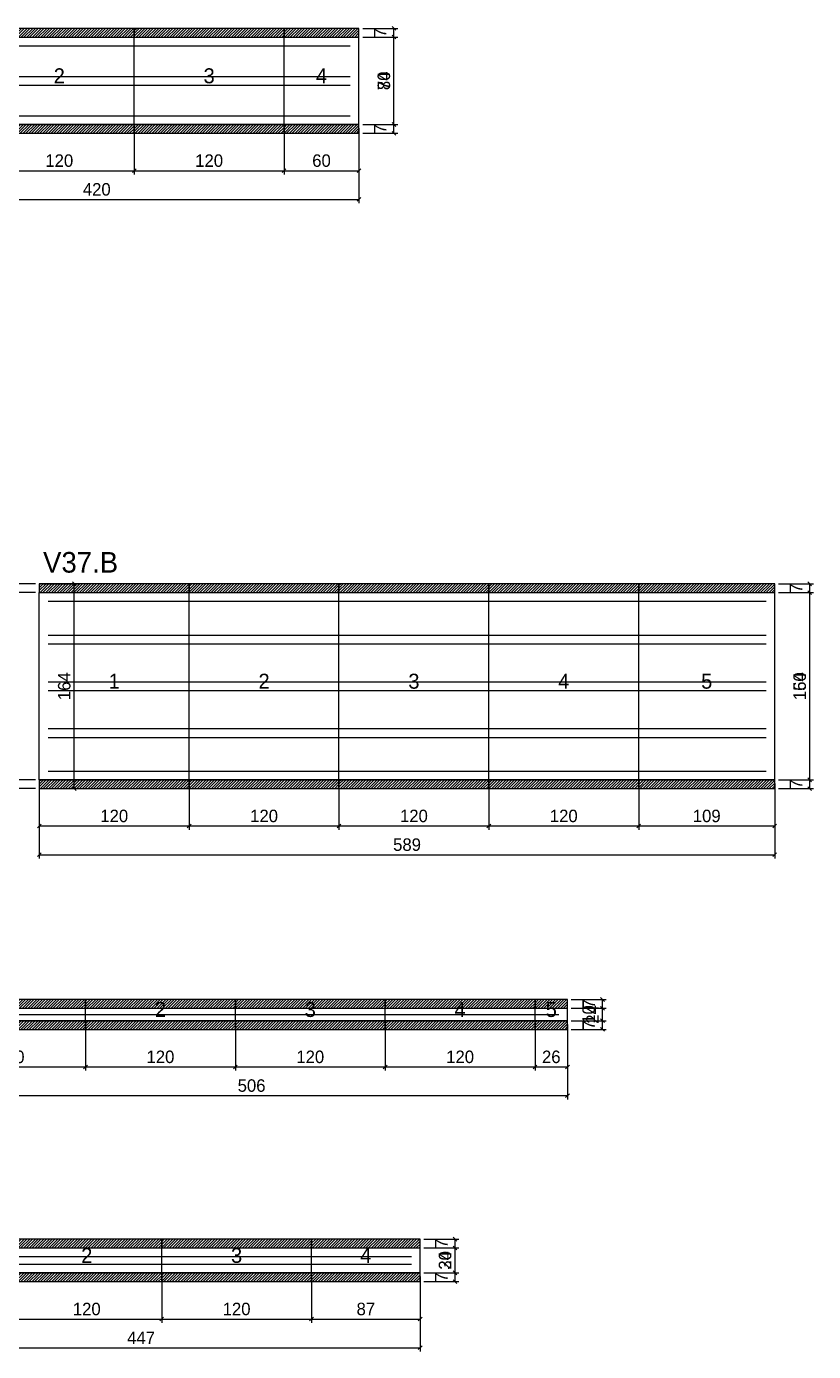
# Model space of a CAD drawing. Extents: x -9000 to 3070, y -8804 to 1250.
# Drawn here: x 857 to 1487, y -1240 to -178 of the extents above; entities that cross this region are included whole.
import ezdxf
from ezdxf.enums import TextEntityAlignment as Align

# ---------------------------------------------------------------- set-up
doc = ezdxf.new("R2010")
doc.units = 0
for name, color, linetype in [('5', 5, 'Continuous'), ('COTA', 241, 'Continuous'), ('NOMENCLATURA', 7, 'Continuous'), ('Painéis', 200, 'Continuous'), ('SARR_2.2x5', 40, 'Continuous'), ('SARR_2.2x7', 40, 'Continuous'), ('SCO-___-LAJ', 224, 'Continuous')]:
    doc.layers.add(name, color=color, linetype=linetype)
doc.dimstyles.new('PAINEL', dxfattribs={"dimtxt": 10, "dimasz": 3, "dimexe": 3, "dimexo": 3, "dimgap": 3, "dimtad": 1, "dimblk": 'OBLIQUE', "dimblk1": 'OBLIQUE', "dimcen": 2.5, "dimclrd": 4, "dimclre": 4, "dimclrt": 240, "dimazin": 3, "dimtfac": 1, "dimtmove": 0, "dimatfit": 3})

# ---------------------------------------------------------------- blocks, each defined once
blk = doc.blocks.new('_OBLIQUE')
at = {"color": 0, "linetype": 'BYBLOCK'}
blk.add_line((-0.5, -0.5), (0.5, 0.5), dxfattribs=at)

msp = doc.modelspace()

# ---------------------------------------------------------------- hatches: boundary and pattern name
at = {"layer": 'COTA'}
h = msp.add_hatch(dxfattribs=at)
h.set_pattern_fill('ANSI31', scale=0.5)
h.paths.add_polyline_path([(823, -187), (943, -187), (943, -180), (823, -180)])
h = msp.add_hatch(dxfattribs=at)
h.set_pattern_fill('ANSI31', scale=0.5)
h.paths.add_polyline_path([(943, -187), (1063, -187), (1063, -180), (943, -180)])
h = msp.add_hatch(dxfattribs=at)
h.set_pattern_fill('ANSI31', scale=0.5)
h.paths.add_polyline_path([(1063, -187), (1123, -187), (1123, -180), (1063, -180)])
h = msp.add_hatch(dxfattribs=at)
h.set_pattern_fill('ANSI31', scale=0.5)
h.paths.add_polyline_path([(823, -264), (943, -264), (943, -257), (823, -257)])
h = msp.add_hatch(dxfattribs=at)
h.set_pattern_fill('ANSI31', scale=0.5)
h.paths.add_polyline_path([(943, -264), (1063, -264), (1063, -257), (943, -257)])
h = msp.add_hatch(dxfattribs=at)
h.set_pattern_fill('ANSI31', scale=0.5)
h.paths.add_polyline_path([(1063, -264), (1123, -264), (1123, -257), (1063, -257)])
h = msp.add_hatch(dxfattribs=at)
h.set_pattern_fill('ANSI31', scale=0.5)
h.paths.add_polyline_path([(867, -632), (987, -632), (987, -625), (867, -625)])
h = msp.add_hatch(dxfattribs=at)
h.set_pattern_fill('ANSI31', scale=0.5)
h.paths.add_polyline_path([(987, -632), (1107, -632), (1107, -625), (987, -625)])
h = msp.add_hatch(dxfattribs=at)
h.set_pattern_fill('ANSI31', scale=0.5)
h.paths.add_polyline_path([(1107, -632), (1227, -632), (1227, -625), (1107, -625)])
h = msp.add_hatch(dxfattribs=at)
h.set_pattern_fill('ANSI31', scale=0.5)
h.paths.add_polyline_path([(1227, -632), (1347, -632), (1347, -625), (1227, -625)])
h = msp.add_hatch(dxfattribs=at)
h.set_pattern_fill('ANSI31', scale=0.5)
h.paths.add_polyline_path([(1347, -632), (1456, -632), (1456, -625), (1347, -625)])
h = msp.add_hatch(dxfattribs=at)
h.set_pattern_fill('ANSI31', scale=0.5)
h.paths.add_polyline_path([(867, -789), (987, -789), (987, -782), (867, -782)])
h = msp.add_hatch(dxfattribs=at)
h.set_pattern_fill('ANSI31', scale=0.5)
h.paths.add_polyline_path([(987, -789), (1107, -789), (1107, -782), (987, -782)])
h = msp.add_hatch(dxfattribs=at)
h.set_pattern_fill('ANSI31', scale=0.5)
h.paths.add_polyline_path([(1107, -789), (1227, -789), (1227, -782), (1107, -782)])
h = msp.add_hatch(dxfattribs=at)
h.set_pattern_fill('ANSI31', scale=0.5)
h.paths.add_polyline_path([(1227, -789), (1347, -789), (1347, -782), (1227, -782)])
h = msp.add_hatch(dxfattribs=at)
h.set_pattern_fill('ANSI31', scale=0.5)
h.paths.add_polyline_path([(1347, -789), (1456, -789), (1456, -782), (1347, -782)])
h = msp.add_hatch(dxfattribs=at)
h.set_pattern_fill('ANSI31', scale=0.5)
h.paths.add_polyline_path([(784, -965), (904, -965), (904, -958), (784, -958)])
h = msp.add_hatch(dxfattribs=at)
h.set_pattern_fill('ANSI31', scale=0.5)
h.paths.add_polyline_path([(904, -965), (1024, -965), (1024, -958), (904, -958)])
h = msp.add_hatch(dxfattribs=at)
h.set_pattern_fill('ANSI31', scale=0.5)
h.paths.add_polyline_path([(1024, -965), (1144, -965), (1144, -958), (1024, -958)])
h = msp.add_hatch(dxfattribs=at)
h.set_pattern_fill('ANSI31', scale=0.5)
h.paths.add_polyline_path([(1144, -965), (1264, -965), (1264, -958), (1144, -958)])
h = msp.add_hatch(dxfattribs=at)
h.set_pattern_fill('ANSI31', scale=0.5)
h.paths.add_polyline_path([(1264, -965), (1290, -965), (1290, -958), (1264, -958)])
h = msp.add_hatch(dxfattribs=at)
h.set_pattern_fill('ANSI31', scale=0.5)
h.paths.add_polyline_path([(784, -982), (904, -982), (904, -975), (784, -975)])
h = msp.add_hatch(dxfattribs=at)
h.set_pattern_fill('ANSI31', scale=0.5)
h.paths.add_polyline_path([(904, -982), (1024, -982), (1024, -975), (904, -975)])
h = msp.add_hatch(dxfattribs=at)
h.set_pattern_fill('ANSI31', scale=0.5)
h.paths.add_polyline_path([(1024, -982), (1144, -982), (1144, -975), (1024, -975)])
h = msp.add_hatch(dxfattribs=at)
h.set_pattern_fill('ANSI31', scale=0.5)
h.paths.add_polyline_path([(1144, -982), (1264, -982), (1264, -975), (1144, -975)])
h = msp.add_hatch(dxfattribs=at)
h.set_pattern_fill('ANSI31', scale=0.5)
h.paths.add_polyline_path([(1264, -982), (1290, -982), (1290, -975), (1264, -975)])
h = msp.add_hatch(dxfattribs=at)
h.set_pattern_fill('ANSI31', scale=0.5)
h.paths.add_polyline_path([(845, -1157), (965, -1157), (965, -1150), (845, -1150)])
h = msp.add_hatch(dxfattribs=at)
h.set_pattern_fill('ANSI31', scale=0.5)
h.paths.add_polyline_path([(965, -1157), (1085, -1157), (1085, -1150), (965, -1150)])
h = msp.add_hatch(dxfattribs=at)
h.set_pattern_fill('ANSI31', scale=0.5)
h.paths.add_polyline_path([(1085, -1157), (1172, -1157), (1172, -1150), (1085, -1150)])
h = msp.add_hatch(dxfattribs=at)
h.set_pattern_fill('ANSI31', scale=0.5)
h.paths.add_polyline_path([(845, -1184), (965, -1184), (965, -1177), (845, -1177)])
h = msp.add_hatch(dxfattribs=at)
h.set_pattern_fill('ANSI31', scale=0.5)
h.paths.add_polyline_path([(965, -1184), (1085, -1184), (1085, -1177), (965, -1177)])
h = msp.add_hatch(dxfattribs=at)
h.set_pattern_fill('ANSI31', scale=0.5)
h.paths.add_polyline_path([(1085, -1184), (1172, -1184), (1172, -1177), (1085, -1177)])

# ---------------------------------------------------------------- linework, layer by layer
at = {"layer": 'Painéis'}
for p, q in [((823, -187), (943, -187)), ((943, -257), (943, -187)), ((943, -257), (943, -187)), ((943, -187), (1063, -187)), ((943, -257), (943, -187)), ((1063, -257), (1063, -187)), ((1063, -257), (1063, -187)), ((1063, -187), (1123, -187)), ((1063, -257), (1063, -187)), ((1123, -257), (1123, -187)), ((823, -257), (943, -257)), ((943, -257), (1063, -257)), ((1063, -257), (1123, -257)), ((867, -632), (987, -632)), ((867, -782), (867, -632)), ((987, -782), (987, -632)), ((987, -782), (987, -632)), ((987, -632), (1107, -632)), ((987, -782), (987, -632)), ((1107, -782), (1107, -632)), ((1107, -782), (1107, -632)), ((1107, -632), (1227, -632)), ((1107, -782), (1107, -632)), ((1227, -782), (1227, -632)), ((1227, -782), (1227, -632)), ((1227, -632), (1347, -632)), ((1227, -782), (1227, -632)), ((1347, -782), (1347, -632)), ((1347, -782), (1347, -632)), ((1347, -632), (1456, -632)), ((1347, -782), (1347, -632)), ((1456, -782), (1456, -632)), ((867, -782), (987, -782)), ((987, -782), (1107, -782)), ((1107, -782), (1227, -782)), ((1227, -782), (1347, -782)), ((1347, -782), (1456, -782)), ((784, -965), (904, -965)), ((904, -975), (904, -965)), ((904, -975), (904, -965)), ((904, -965), (1024, -965)), ((904, -975), (904, -965)), ((1024, -975), (1024, -965)), ((1024, -975), (1024, -965)), ((1024, -965), (1144, -965)), ((1024, -975), (1024, -965)), ((1144, -975), (1144, -965)), ((1144, -975), (1144, -965)), ((1144, -965), (1264, -965)), ((1144, -975), (1144, -965)), ((1264, -975), (1264, -965)), ((1264, -975), (1264, -965)), ((1264, -965), (1290, -965)), ((1264, -975), (1264, -965)), ((1290, -975), (1290, -965)), ((784, -975), (904, -975)), ((904, -975), (1024, -975)), ((1024, -975), (1144, -975)), ((1144, -975), (1264, -975)), ((1264, -975), (1290, -975)), ((845, -1157), (965, -1157)), ((965, -1177), (965, -1157)), ((965, -1177), (965, -1157)), ((965, -1157), (1085, -1157)), ((965, -1177), (965, -1157)), ((1085, -1177), (1085, -1157)), ((1085, -1177), (1085, -1157)), ((1085, -1157), (1172, -1157)), ((1085, -1177), (1085, -1157)), ((1172, -1177), (1172, -1157)), ((845, -1177), (965, -1177)), ((965, -1177), (1085, -1177)), ((1085, -1177), (1172, -1177))]:
    msp.add_line(p, q, dxfattribs=at)
at = {"layer": 'SARR_2.2x5'}
for points in [[(791, -970), (904, -970)], [(791, -970), (904, -970)], [(904, -970), (1024, -970)], [(904, -970), (1024, -970)], [(1024, -970), (1144, -970)], [(1024, -970), (1144, -970)], [(1144, -970), (1264, -970)], [(1144, -970), (1264, -970)], [(1264, -970), (1283, -970)], [(1264, -970), (1283, -970)]]:
    msp.add_lwpolyline(points, dxfattribs=at)
at = {"layer": 'SARR_2.2x7'}
for points in [[(823, -194), (943, -194)], [(823, -194), (943, -194)], [(943, -194), (1063, -194)], [(943, -194), (1063, -194)], [(1063, -194), (1116, -194)], [(1063, -194), (1116, -194)], [(823, -218.5), (943, -218.5)], [(823, -218.5), (943, -218.5)], [(943, -218.5), (1063, -218.5)], [(943, -218.5), (1063, -218.5)], [(1063, -218.5), (1116, -218.5)], [(1063, -218.5), (1116, -218.5)], [(823, -225.5), (943, -225.5)], [(823, -225.5), (943, -225.5)], [(943, -225.5), (1063, -225.5)], [(943, -225.5), (1063, -225.5)], [(1063, -225.5), (1116, -225.5)], [(1063, -225.5), (1116, -225.5)], [(823, -250), (943, -250)], [(823, -250), (943, -250)], [(943, -250), (1063, -250)], [(943, -250), (1063, -250)], [(1063, -250), (1116, -250)], [(1063, -250), (1116, -250)], [(874, -639), (987, -639)], [(874, -639), (987, -639)], [(987, -639), (1107, -639)], [(987, -639), (1107, -639)], [(1107, -639), (1227, -639)], [(1107, -639), (1227, -639)], [(1227, -639), (1347, -639)], [(1227, -639), (1347, -639)], [(1347, -639), (1449, -639)], [(1347, -639), (1449, -639)], [(874, -666), (987, -666)], [(874, -666), (987, -666)], [(987, -666), (1107, -666)], [(987, -666), (1107, -666)], [(1107, -666), (1227, -666)], [(1107, -666), (1227, -666)], [(1227, -666), (1347, -666)], [(1227, -666), (1347, -666)], [(1347, -666), (1449, -666)], [(1347, -666), (1449, -666)], [(874, -673), (987, -673)], [(874, -673), (987, -673)], [(987, -673), (1107, -673)], [(987, -673), (1107, -673)], [(1107, -673), (1227, -673)], [(1107, -673), (1227, -673)], [(1227, -673), (1347, -673)], [(1227, -673), (1347, -673)], [(1347, -673), (1449, -673)], [(1347, -673), (1449, -673)], [(874, -703.5), (987, -703.5)], [(874, -703.5), (987, -703.5)], [(874, -710.5), (987, -710.5)], [(874, -710.5), (987, -710.5)], [(987, -703.5), (1107, -703.5)], [(987, -703.5), (1107, -703.5)], [(987, -710.5), (1107, -710.5)], [(987, -710.5), (1107, -710.5)], [(1107, -703.5), (1227, -703.5)], [(1107, -703.5), (1227, -703.5)], [(1107, -710.5), (1227, -710.5)], [(1107, -710.5), (1227, -710.5)], [(1227, -703.5), (1347, -703.5)], [(1227, -703.5), (1347, -703.5)], [(1227, -710.5), (1347, -710.5)], [(1227, -710.5), (1347, -710.5)], [(1347, -703.5), (1449, -703.5)], [(1347, -703.5), (1449, -703.5)], [(1347, -710.5), (1449, -710.5)], [(1347, -710.5), (1449, -710.5)], [(874, -741), (987, -741)], [(874, -741), (987, -741)], [(987, -741), (1107, -741)], [(987, -741), (1107, -741)], [(1107, -741), (1227, -741)], [(1107, -741), (1227, -741)], [(1227, -741), (1347, -741)], [(1227, -741), (1347, -741)], [(1347, -741), (1449, -741)], [(1347, -741), (1449, -741)], [(874, -748), (987, -748)], [(874, -748), (987, -748)], [(987, -748), (1107, -748)], [(987, -748), (1107, -748)], [(1107, -748), (1227, -748)], [(1107, -748), (1227, -748)], [(1227, -748), (1347, -748)], [(1227, -748), (1347, -748)], [(1347, -748), (1449, -748)], [(1347, -748), (1449, -748)], [(874, -775), (987, -775)], [(874, -775), (987, -775)], [(987, -775), (1107, -775)], [(987, -775), (1107, -775)], [(1107, -775), (1227, -775)], [(1107, -775), (1227, -775)], [(1227, -775), (1347, -775)], [(1227, -775), (1347, -775)], [(1347, -775), (1449, -775)], [(1347, -775), (1449, -775)], [(845, -1164), (965, -1164)], [(845, -1164), (965, -1164)], [(965, -1164), (1085, -1164)], [(965, -1164), (1085, -1164)], [(1085, -1164), (1165, -1164)], [(1085, -1164), (1165, -1164)], [(845, -1170), (965, -1170)], [(845, -1170), (965, -1170)], [(965, -1170), (1085, -1170)], [(965, -1170), (1085, -1170)], [(1085, -1170), (1165, -1170)], [(1085, -1170), (1165, -1170)]]:
    msp.add_lwpolyline(points, dxfattribs=at)
at = {"layer": 'SCO-___-LAJ'}
for points in [[(823, -187), (943, -187), (943, -180), (823, -180)], [(943, -187), (1063, -187), (1063, -180), (943, -180)], [(1063, -187), (1123, -187), (1123, -180), (1063, -180)], [(823, -264), (943, -264), (943, -257), (823, -257)], [(943, -264), (1063, -264), (1063, -257), (943, -257)], [(1063, -264), (1123, -264), (1123, -257), (1063, -257)], [(867, -632), (987, -632), (987, -625), (867, -625)], [(987, -632), (1107, -632), (1107, -625), (987, -625)], [(1107, -632), (1227, -632), (1227, -625), (1107, -625)], [(1227, -632), (1347, -632), (1347, -625), (1227, -625)], [(1347, -632), (1456, -632), (1456, -625), (1347, -625)], [(867, -789), (987, -789), (987, -782), (867, -782)], [(987, -789), (1107, -789), (1107, -782), (987, -782)], [(1107, -789), (1227, -789), (1227, -782), (1107, -782)], [(1227, -789), (1347, -789), (1347, -782), (1227, -782)], [(1347, -789), (1456, -789), (1456, -782), (1347, -782)], [(784, -965), (904, -965), (904, -958), (784, -958)], [(904, -965), (1024, -965), (1024, -958), (904, -958)], [(1024, -965), (1144, -965), (1144, -958), (1024, -958)], [(1144, -965), (1264, -965), (1264, -958), (1144, -958)], [(1264, -965), (1290, -965), (1290, -958), (1264, -958)], [(784, -982), (904, -982), (904, -975), (784, -975)], [(904, -982), (1024, -982), (1024, -975), (904, -975)], [(1024, -982), (1144, -982), (1144, -975), (1024, -975)], [(1144, -982), (1264, -982), (1264, -975), (1144, -975)], [(1264, -982), (1290, -982), (1290, -975), (1264, -975)], [(845, -1157), (965, -1157), (965, -1150), (845, -1150)], [(965, -1157), (1085, -1157), (1085, -1150), (965, -1150)], [(1085, -1157), (1172, -1157), (1172, -1150), (1085, -1150)], [(845, -1184), (965, -1184), (965, -1177), (845, -1177)], [(965, -1184), (1085, -1184), (1085, -1177), (965, -1177)], [(1085, -1184), (1172, -1184), (1172, -1177), (1085, -1177)]]:
    msp.add_lwpolyline(points, close=True, dxfattribs=at)

# ---------------------------------------------------------------- texts
at = {"layer": '5'}
for s, p in [('2', (883, -218)), ('3', (1003, -218)), ('4', (1093, -218)), ('1', (927, -703)), ('2', (1047, -703)), ('3', (1167, -703)), ('4', (1287, -703)), ('5', (1401.5, -703)), ('2', (964, -966)), ('3', (1084, -966)), ('4', (1204, -966)), ('5', (1277, -966)), ('2', (905, -1163)), ('3', (1025, -1163)), ('4', (1128.5, -1163))]:
    msp.add_text(s, height=12, dxfattribs=at).set_placement(p, align=Align.MIDDLE_CENTER)
at = {"layer": 'NOMENCLATURA'}
msp.add_text('V37.B', height=16.5, dxfattribs=at).set_placement((870, -616))

# ---------------------------------------------------------------- dimensions: what is measured, and where the dimension line sits
at = {"layer": 'COTA'}
for base, p1, p2 in [((1151, -264), (1123, -264), (1123, -180)), ((1151, -187), (1123, -187), (1123, -180)), ((1151, -257), (1123, -257), (1123, -187)), ((1151, -264), (1123, -264), (1123, -257)), ((839, -632), (867, -632), (867, -625)), ((895, -789), (867, -789), (867, -625)), ((1484, -789), (1456, -789), (1456, -625)), ((1484, -632), (1456, -632), (1456, -625)), ((839, -782), (867, -782), (867, -632)), ((1484, -782), (1456, -782), (1456, -632)), ((839, -789), (867, -789), (867, -782)), ((1484, -789), (1456, -789), (1456, -782)), ((1318, -982), (1290, -982), (1290, -958)), ((1318, -965), (1290, -965), (1290, -958)), ((1318, -975), (1290, -975), (1290, -965)), ((1318, -982), (1290, -982), (1290, -975)), ((1200, -1184), (1172, -1184), (1172, -1150)), ((1200, -1157), (1172, -1157), (1172, -1150)), ((1200, -1177), (1172, -1177), (1172, -1157)), ((1200, -1184), (1172, -1184), (1172, -1177))]:
    msp.add_linear_dim(base=base, p1=p1, p2=p2, angle=90, dimstyle='PAINEL', dxfattribs=at).render()
for base, p1, p2 in [((703, -317), (703, -257), (1123, -257)), ((823, -294), (823, -257), (943, -257)), ((943, -294), (943, -257), (1063, -257)), ((1063, -294), (1063, -257), (1123, -257)), ((867, -819), (867, -782), (987, -782)), ((867, -842), (867, -782), (1456, -782)), ((987, -819), (987, -782), (1107, -782)), ((1107, -819), (1107, -782), (1227, -782)), ((1227, -819), (1227, -782), (1347, -782)), ((1347, -819), (1347, -782), (1456, -782)), ((784, -1012), (784, -975), (904, -975)), ((784, -1035), (784, -975), (1290, -975)), ((904, -1012), (904, -975), (1024, -975)), ((1024, -1012), (1024, -975), (1144, -975)), ((1144, -1012), (1144, -975), (1264, -975)), ((1264, -1012), (1264, -975), (1290, -975)), ((725, -1237), (725, -1177), (1172, -1177)), ((845, -1214), (845, -1177), (965, -1177)), ((965, -1214), (965, -1177), (1085, -1177)), ((1085, -1214), (1085, -1177), (1172, -1177))]:
    msp.add_linear_dim(base=base, p1=p1, p2=p2, dimstyle='PAINEL', dxfattribs=at).render()

doc.saveas('drawing.dxf')
